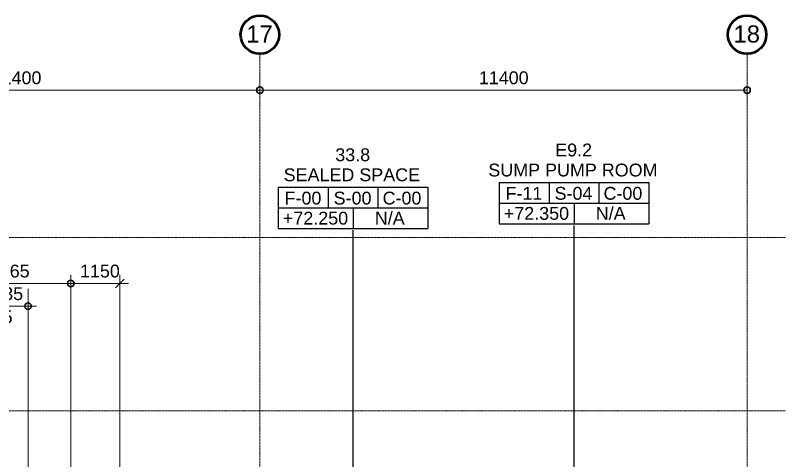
# Model space of a CAD drawing. Header units: millimetres. Extents: x -794326 to -715748, y -17796 to 22353.
# Drawn here: x -739003 to -720981, y 11033 to 21440 of the extents above; entities that cross this region are included whole.
import ezdxf

# ---------------------------------------------------------------- set-up
doc = ezdxf.new("R2010")
doc.units = ezdxf.units.MM
doc.linetypes.add('DPA_Grid _ Level 100', pattern=[10, 5.5, -1.6, 1.3, -1.6])
doc.linetypes.add('DPA_Hidden 50', pattern=[3, 2, -1])
for name, color, linetype, lineweight in [('A-ANNO-DIMS', 1, 'Continuous', 9), ('A-ANNO-DIMS-100', 1, 'Continuous', 9), ('A-DETL', 1, 'Continuous', 70), ('A-ROOM-IDEN', 3, 'Continuous', 25), ('A-ROOM-LINE', 3, 'Continuous', 25), ('S-GRID', 251, 'Continuous', 9), ('S-GRID-IDEN', 3, 'Continuous', 50)]:
    doc.layers.add(name, color=color, linetype=linetype, lineweight=lineweight)
doc.styles.add('Arial', font='arial.ttf', dxfattribs={"height": 400})
doc.styles.add('Arial_2', font='arial.ttf', dxfattribs={"height": 300})
doc.dimstyles.new('DPA-DIM-3_0_C-C', dxfattribs={"dimscale": 304.8, "dimtxt": 306.07782, "dimasz": 0.492126, "dimexe": 0.656168, "dimexo": 0.0625, "dimgap": 0.164042, "dimtad": 1, "dimdec": 0, "dimzin": 0, "dimdsep": 46, "dimtxsty": 'Arial_2', "dimblk1": 'DOTBLANK', "dimblk2": 'DOTBLANK', "dimsah": 1, "dimcen": 0.09, "dimdle": 0.656168, "dimadec": 8, "dimazin": 0, "dimtfac": 1, "dimtdec": 4, "dimtix": 1, "dimtmove": 0, "dimatfit": 3, "dimfxl": 1.312336, "dimfxlon": 1, "dimtvp": 1, "dimtolj": 1, "dimtzin": 0, "dimarcsym": 2})
doc.dimstyles.new('DPA-DIM-3_0_C-C_1', dxfattribs={"dimscale": 304.8, "dimtxt": 306.07782, "dimasz": 0.492126, "dimexe": 0.656168, "dimexo": 0.0625, "dimgap": 0.164042, "dimtad": 1, "dimdec": 0, "dimzin": 0, "dimdsep": 46, "dimtxsty": 'Arial_2', "dimblk1": 'DOTBLANK', "dimblk2": 'DOTBLANK', "dimsah": 1, "dimcen": 0.09, "dimdle": 0.656168, "dimadec": 8, "dimazin": 0, "dimtfac": 1, "dimtdec": 4, "dimtix": 1, "dimtmove": 1, "dimatfit": 3, "dimfxl": 1.312336, "dimfxlon": 1, "dimtvp": 1, "dimtolj": 1, "dimtzin": 0, "dimarcsym": 2})
doc.dimstyles.new('DPA-DIM-3_0_C-T', dxfattribs={"dimscale": 304.8, "dimtxt": 306.07782, "dimasz": 0.492126, "dimexe": 0.656168, "dimexo": 0.0625, "dimgap": 0.164042, "dimtad": 0, "dimjust": 2, "dimdec": 0, "dimzin": 0, "dimdsep": 46, "dimtxsty": 'Arial_2', "dimblk1": 'DOTBLANK', "dimblk2": 'OBLIQUE', "dimsah": 1, "dimcen": 0.09, "dimdle": 0.656168, "dimadec": 8, "dimazin": 0, "dimtfac": 1, "dimtdec": 4, "dimtix": 1, "dimtmove": 2, "dimatfit": 3, "dimfxl": 1.312336, "dimfxlon": 1, "dimtvp": 1, "dimtolj": 1, "dimtzin": 0, "dimarcsym": 2})

# ---------------------------------------------------------------- blocks, each defined once
blk = doc.blocks.new('Grid - 100 Scale-2291345-4282-01 ENLARGED LOWER PLATFORM LEVEL - REFLECTED CEILING PLAN - SHEET 3')
at = {"layer": 'S-GRID-IDEN'}
blk.add_circle((0, 0), 4.5, dxfattribs=at)
blk = doc.blocks.new('DIMBLOCK5-4282-01 ENLARGED LOWER PLATFORM LEVEL - REFLECTED CEILING PLAN - SHEET 3')
at = {"layer": 'A-ANNO-DIMS-100'}
for p, q in [((-744682, 20094), (-744682, 19494)), ((-744682, 19694), (-744682, 20094)), ((-733282, 20094), (-733282, 19494)), ((-733282, 19694), (-733282, 20094)), ((-744682, 19694), (-733282, 19694))]:
    blk.add_line(p, q, dxfattribs=at)
at = {"layer": 'A-ANNO-DIMS-100', "lineweight": 35}
for centre in [(-744682, 19694), (-733282, 19694)]:
    blk.add_circle(centre, 75, dxfattribs=at)
at = {"layer": 'A-ANNO-DIMS-100', "color": 0, "insert": (-739559, 20133), "char_height": 300, "width": 1384.41, "attachment_point": 1, "line_spacing_factor": 0.941778, "style": 'Arial_2'}
blk.add_mtext('11400', dxfattribs=at)
blk = doc.blocks.new('_DotBlank')
at = {"color": 0, "linetype": 'ByBlock', "lineweight": -2}
blk.add_line((-0.5, 0), (-1, 0), dxfattribs=at)
blk.add_circle((0, 0), 0.5, dxfattribs=at)
blk = doc.blocks.new('DIMBLOCK6-4282-01 ENLARGED LOWER PLATFORM LEVEL - REFLECTED CEILING PLAN - SHEET 3')
at = {"layer": 'A-ANNO-DIMS-100'}
for p, q in [((-733282, 20094), (-733282, 19494)), ((-733282, 19694), (-733282, 20094)), ((-721882, 20094), (-721882, 19494)), ((-721882, 19694), (-721882, 20094)), ((-733282, 19694), (-721882, 19694))]:
    blk.add_line(p, q, dxfattribs=at)
at = {"layer": 'A-ANNO-DIMS-100', "lineweight": 35}
for centre in [(-733282, 19694), (-721882, 19694)]:
    blk.add_circle(centre, 75, dxfattribs=at)
at = {"layer": 'A-ANNO-DIMS-100', "color": 0, "insert": (-728159, 20133), "char_height": 300, "width": 1384.41, "attachment_point": 1, "line_spacing_factor": 0.941778, "style": 'Arial_2'}
blk.add_mtext('11400', dxfattribs=at)
blk = doc.blocks.new('DPA_Room Tag Box - Standard-4486259-4282-01 ENLARGED LOWER PLATFORM LEVEL - REFLECTED CEILING PLAN - SHEET 3')
at = {"layer": 'A-ROOM-LINE'}
for p, q in [((-17.5, -2.94), (-17.5, -12.6)), ((-17.5, -2.94), (17.5, -2.94)), ((-5.83, -2.94), (-5.83, -7.77)), ((5.83, -2.94), (5.83, -7.77)), ((17.5, -2.94), (17.5, -12.6)), ((-17.5, -7.77), (17.5, -7.77)), ((0, -7.77), (0, -12.6)), ((-17.5, -12.6), (17.5, -12.6))]:
    blk.add_line(p, q, dxfattribs=at)
blk = doc.blocks.new('DIMBLOCK113-4282-01 ENLARGED LOWER PLATFORM LEVEL - REFLECTED CEILING PLAN - SHEET 3')
at = {"layer": 'A-ANNO-DIMS-100'}
for p, q in [((-737708, 14775), (-737708, 15375)), ((-737708, 15175), (-737708, 15375)), ((-737708, 15175), (-737908, 15175)), ((-737708, 15175), (-737708, 14775)), ((-737708, 15175), (-737708, 14775))]:
    blk.add_line(p, q, dxfattribs=at)
at = {"layer": 'A-ANNO-DIMS-100', "lineweight": 35}
blk.add_circle((-737708, 15175), 75, dxfattribs=at)
blk = doc.blocks.new('_None')
blk = doc.blocks.new('_Oblique')
at = {"color": 0, "linetype": 'ByBlock', "lineweight": -2}
blk.add_line((-0.5, -0.5), (0.5, 0.5), dxfattribs=at)
blk = doc.blocks.new('DIMBLOCK114-4282-01 ENLARGED LOWER PLATFORM LEVEL - REFLECTED CEILING PLAN - SHEET 3')
at = {"layer": 'A-ANNO-DIMS-100'}
for p, q in [((-737708, 14775), (-737708, 15375)), ((-736558, 14775), (-736558, 15375)), ((-737708, 15175), (-736358, 15175)), ((-737708, 15175), (-737708, 14775)), ((-736558, 15175), (-736558, 14775))]:
    blk.add_line(p, q, dxfattribs=at)
at = {"layer": 'A-ANNO-DIMS-100', "lineweight": 35}
for q in [(-736658, 15075), (-736458, 15275)]:
    blk.add_line((-736558, 15175), q, dxfattribs=at)
at = {"layer": 'A-ANNO-DIMS-100', "color": 0, "insert": (-737491, 15614), "char_height": 300, "width": 1107.53, "attachment_point": 1, "line_spacing_factor": 0.941778, "style": 'Arial_2'}
blk.add_mtext('1150', dxfattribs=at)
blk = doc.blocks.new('DIMBLOCK118-4282-01 ENLARGED LOWER PLATFORM LEVEL - REFLECTED CEILING PLAN - SHEET 3')
at = {"layer": 'A-ANNO-DIMS-100'}
for p, q in [((-740573, 14775), (-740573, 15375)), ((-737708, 14775), (-737708, 15375)), ((-740573, 15175), (-737508, 15175)), ((-740573, 15175), (-740573, 14775)), ((-737708, 15175), (-737708, 14775))]:
    blk.add_line(p, q, dxfattribs=at)
at = {"layer": 'A-ANNO-DIMS-100', "lineweight": 35}
for centre in [(-740573, 15175), (-737708, 15175)]:
    blk.add_circle(centre, 75, dxfattribs=at)
at = {"layer": 'A-ANNO-DIMS-100', "color": 0, "insert": (-739602, 15614), "char_height": 300, "width": 1107.53, "attachment_point": 1, "line_spacing_factor": 0.941778, "style": 'Arial_2'}
blk.add_mtext('2865', dxfattribs=at)
blk = doc.blocks.new('DIMBLOCK128-4282-01 ENLARGED LOWER PLATFORM LEVEL - REFLECTED CEILING PLAN - SHEET 3')
at = {"layer": 'A-ANNO-DIMS-100'}
for p, q in [((-740108, 15045), (-740108, 14445)), ((-740108, 14645), (-740108, 15045)), ((-739643, 15045), (-739643, 14445)), ((-739643, 14645), (-739643, 15045)), ((-740108, 14645), (-739643, 14645))]:
    blk.add_line(p, q, dxfattribs=at)
at = {"layer": 'A-ANNO-DIMS-100', "lineweight": 35}
for centre in [(-740108, 14645), (-739643, 14645)]:
    blk.add_circle(centre, 75, dxfattribs=at)
at = {"layer": 'A-ANNO-DIMS-100'}
blk.add_ellipse((-739769, 14645), major_axis=(0, 255), ratio=0.417445, start_param=1.570796, end_param=3.141593, dxfattribs=at)
at = {"layer": 'A-ANNO-DIMS-100', "color": 0, "insert": (-739769, 14544), "char_height": 300, "width": 830.65, "attachment_point": 1, "line_spacing_factor": 0.941778, "style": 'Arial_2'}
blk.add_mtext('465', dxfattribs=at)
blk = doc.blocks.new('DIMBLOCK129-4282-01 ENLARGED LOWER PLATFORM LEVEL - REFLECTED CEILING PLAN - SHEET 3')
at = {"layer": 'A-ANNO-DIMS-100'}
for p, q in [((-739643, 15045), (-739643, 14445)), ((-739643, 14645), (-739643, 15045)), ((-738707, 15045), (-738707, 14445)), ((-738707, 14645), (-738707, 15045)), ((-739643, 14645), (-738507, 14645))]:
    blk.add_line(p, q, dxfattribs=at)
at = {"layer": 'A-ANNO-DIMS-100', "lineweight": 35}
for centre in [(-739643, 14645), (-738707, 14645)]:
    blk.add_circle(centre, 75, dxfattribs=at)
at = {"layer": 'A-ANNO-DIMS-100', "color": 0, "insert": (-739521, 15085), "char_height": 300, "width": 830.65, "attachment_point": 1, "line_spacing_factor": 0.941778, "style": 'Arial_2'}
blk.add_mtext('935', dxfattribs=at)

msp = doc.modelspace()

# ---------------------------------------------------------------- linework, layer by layer
at = {"layer": 'A-DETL', "color": 55, "linetype": 'DPA_Hidden 50', "lineweight": 9}
for p, q in [((-737707.8, 4799), (-737707.8, 14999)), ((-736557.9, 7794), (-736557.9, 14994)), ((-738707.5, 5461.2), (-738707.5, 14661.2))]:
    msp.add_line(p, q, dxfattribs=at)
at = {"layer": 'A-ROOM-IDEN'}
for p, q in [((-731101.8, 7084.5), (-731101.8, 16420.3)), ((-725932, 5394), (-725932, 16531.7))]:
    msp.add_line(p, q, dxfattribs=at)
at = {"layer": 'S-GRID', "linetype": 'DPA_Grid _ Level 100'}
for p, q in [((-733282.4, -17795.6), (-733282.4, 20540.3)), ((-721882.4, -17795.6), (-721882.4, 20540.3)), ((-720981.3, 16252), (-792981.8, 16252)), ((-720981.3, 12194), (-792981.8, 12194))]:
    msp.add_line(p, q, dxfattribs=at)

# ---------------------------------------------------------------- block references
at = {"layer": 'A-ROOM-IDEN', "xscale": 99.99999999999993, "yscale": 99.99999999999993, "zscale": 99.99999999999993}
for p in [(-725932, 17831.7), (-731101.8, 17720.3)]:
    msp.add_blockref('DPA_Room Tag Box - Standard-4486259-4282-01 ENLARGED LOWER PLATFORM LEVEL - REFLECTED CEILING PLAN - SHEET 3', p, dxfattribs=at)
at = {"layer": 'S-GRID-IDEN', "xscale": 99.99999999999993, "yscale": 99.99999999999993, "zscale": 99.99999999999993}
for p in [(-733282.4, 20990.3), (-721882.4, 20990.3)]:
    msp.add_blockref('Grid - 100 Scale-2291345-4282-01 ENLARGED LOWER PLATFORM LEVEL - REFLECTED CEILING PLAN - SHEET 3', p, dxfattribs=at)

# ---------------------------------------------------------------- texts
at = {"layer": 'A-ROOM-IDEN', "lineweight": 9, "char_height": 300, "attachment_point": 1, "style": 'Arial_2'}
for s, insert, width in [('E9.2', (-726371.6, 18444.2), 1066.244), ('33.8', (-731517.9, 18332.9), 1010.126), ('SEALED SPACE', (-732725.8, 17864), 3928.269), ('SUMP PUMP ROOM', (-727936.5, 17975.4), 4850.209), ('F-00', (-732704.4, 17319.8), 1058.227), ('S-00', (-731556.2, 17319.8), 1090.295), ('C-00', (-730411.2, 17319.8), 1114.346), ('F-11', (-727534.6, 17431.1), 1058.227), ('S-04', (-726386.5, 17431.1), 1090.295), ('C-00', (-725241.4, 17431.1), 1114.346), ('+72.350', (-727573.7, 16962.4), 1883.966), ('N/A', (-725422.9, 16962.4), 857.806), ('+72.250', (-732743.5, 16851), 1883.966), ('N/A', (-730592.7, 16851), 857.806)]:
    msp.add_mtext(s, dxfattribs=dict(at, insert=insert, width=width))
at = {"layer": 'S-GRID-IDEN', "lineweight": 9, "char_height": 400, "width": 753.586, "attachment_point": 1, "style": 'Arial'}
for s, insert in [('17', (-733601.2, 21206.2)), ('18', (-722201.2, 21206.2))]:
    msp.add_mtext(s, dxfattribs=dict(at, insert=insert))

# ---------------------------------------------------------------- dimensions: what is measured, and where the dimension line sits
at = {"layer": 'A-ANNO-DIMS'}
for base, p1, p2, override, picture, middle in [((-733282.4, 19693.8), (-744682.4, 20093.8), (-733282.4, 20093.8), {"dimpost": '<>', "dimfxl": 11400}, 'DIMBLOCK5-4282-01 ENLARGED LOWER PLATFORM LEVEL - REFLECTED CEILING PLAN - SHEET 3', (-738982.4, 19896.9)), ((-721882.4, 19693.8), (-733282.4, 20093.8), (-721882.4, 20093.8), {"dimpost": '<>', "dimfxl": 11400}, 'DIMBLOCK6-4282-01 ENLARGED LOWER PLATFORM LEVEL - REFLECTED CEILING PLAN - SHEET 3', (-727582.4, 19896.9)), ((-737707.8, 15174.9), (-740572.7, 14774.9), (-737707.8, 14774.9), {"dimpost": '<>', "dimfxl": 2864.833736}, 'DIMBLOCK118-4282-01 ENLARGED LOWER PLATFORM LEVEL - REFLECTED CEILING PLAN - SHEET 3', (-739140.2, 15378.1)), ((-738707.5, 14645.2), (-739642.7, 15045.2), (-738707.5, 15045.2), {"dimpost": '<>', "dimfxl": 935.200015}, 'DIMBLOCK129-4282-01 ENLARGED LOWER PLATFORM LEVEL - REFLECTED CEILING PLAN - SHEET 3', (-739175.1, 14848.5))]:
    dim = msp.add_linear_dim(base=base, p1=p1, p2=p2, dimstyle='DPA-DIM-3_0_C-C', override=override, dxfattribs=at)
    dim.commit()
    dim.dimension.update_dxf_attribs({"geometry": picture, "text_midpoint": middle})
for base, p1, p2, dimstyle, override, picture, middle in [((-736557.9, 15174.9), (-737707.8, 14774.9), (-736557.9, 14774.9), 'DPA-DIM-3_0_C-T', {"dimpost": '<>', "dimfxl": 1149.948284}, 'DIMBLOCK114-4282-01 ENLARGED LOWER PLATFORM LEVEL - REFLECTED CEILING PLAN - SHEET 3', (-736937.1, 15414.4)), ((-739642.7, 14645.2), (-740107.7, 15045.2), (-739642.7, 15045.2), 'DPA-DIM-3_0_C-C_1', {"dimpost": '<>', "dimfxl": 464.999984}, 'DIMBLOCK128-4282-01 ENLARGED LOWER PLATFORM LEVEL - REFLECTED CEILING PLAN - SHEET 3', (-739353.2, 14343.8))]:
    dim = msp.add_linear_dim(base=base, p1=p1, p2=p2, dimstyle=dimstyle, override=override, dxfattribs=at)
    dim.commit()
    dim.dimension.update_dxf_attribs({"geometry": picture, "text_midpoint": middle, "dimtype": 160})
dim = msp.add_linear_dim(base=(-737707.8, 15174.9), p1=(-737707.8, 14999), p2=(-737707.8, 14999), text=' ', dimstyle='DPA-DIM-3_0_C-T', override={"dimpost": '<>', "dimblk": 'None', "dimse1": 1, "dimse2": 1, "dimsd1": 1, "dimsd2": 1, "dimfxl": 0}, dxfattribs=at)
dim.commit()
dim.dimension.update_dxf_attribs({"geometry": 'DIMBLOCK113-4282-01 ENLARGED LOWER PLATFORM LEVEL - REFLECTED CEILING PLAN - SHEET 3', "text_midpoint": (-737707.8, 15174.9)})

doc.saveas('drawing.dxf')
